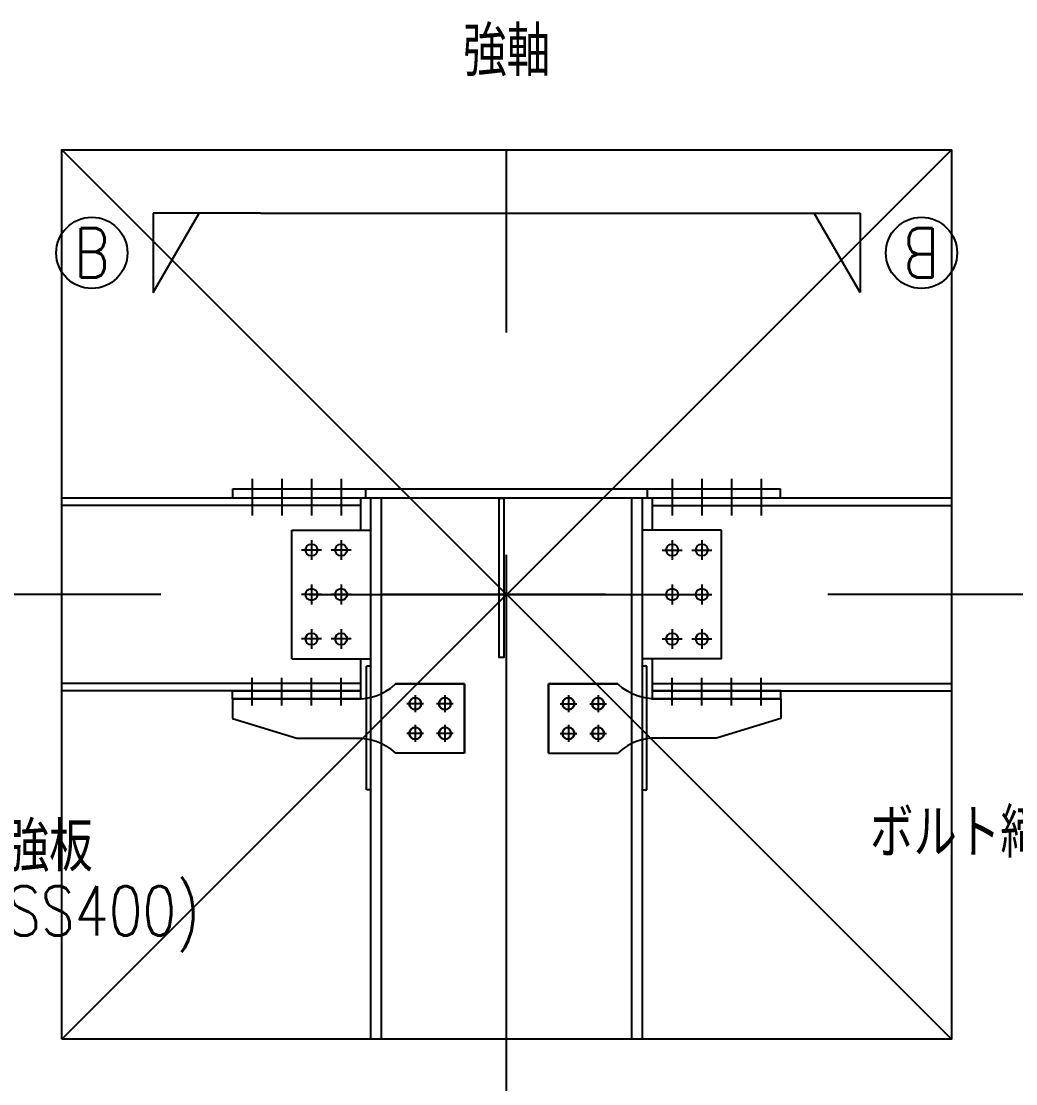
# Model space of a CAD drawing. Extents: x -668440 to 1010955, y -1678500 to 210463.
# Drawn here: x -637833 to -617706, y -788952 to -767454 of the extents above; entities that cross this region are included whole.
import ezdxf
from ezdxf.enums import TextEntityAlignment as Align

# ---------------------------------------------------------------- set-up
doc = ezdxf.new("R2010")
doc.units = 0
doc.header["$MEASUREMENT"] = 0
doc.linetypes.add('CENTER', pattern=[2, 1.25, -0.25, 0.25, -0.25])
doc.layers.get('0').update_dxf_attribs({"color": 3, "linetype": 'CONTINUOUS'})
doc.layers.get('Defpoints').update_dxf_attribs({"color": 251, "linetype": 'CONTINUOUS'})
for name, color, linetype in [('Sプレート', 1, 'CONTINUOUS'), ('Sプレート文字', 1, 'CONTINUOUS'), ('Sボルト', 2, 'CONTINUOUS'), ('S大梁', 4, 'CONTINUOUS'), ('S柱', 4, 'CONTINUOUS'), ('S金物', 6, 'CONTINUOUS'), ('注記', 3, 'CONTINUOUS'), ('通り芯', 3, 'CENTER')]:
    doc.layers.add(name, color=color, linetype=linetype)
doc.styles.add('DRACAD', font='txt', dxfattribs={"width": 0.85, "bigfont": 'extfont2'})

# ---------------------------------------------------------------- blocks, each defined once
blk = doc.blocks.new('剛接合部C1Y')
at = {"layer": 'Defpoints'}
for p, q in [((-230770.77228, -381630), (-228970.77228, -383430)), ((-228970.77228, -381630), (-230770.77228, -383430)), ((-230270.77228, -382530), (-229470.77228, -382530))]:
    blk.add_line(p, q, dxfattribs=at)
at = {"layer": 'Defpoints', "transparency": 33554661}
blk.add_line((-230368.95375, -381758.23083), (-229372.59082, -381758.23083), dxfattribs=at)
at = {"layer": 'Defpoints'}
blk.add_lwpolyline([(-230770.77228, -383430), (-230770.77228, -381630), (-228970.77228, -381630), (-228970.77228, -383430)], close=True, dxfattribs=at)
at = {"layer": 'Sプレート'}
for p, q in [((-230424.99805, -382316), (-229316.54652, -382316)), ((-230424.99805, -382335, 11.975), (-230424.99805, -382316, 11.975)), ((-230155.77228, -382335), (-230155.77228, -382316)), ((-229585.77228, -382335), (-229585.77228, -382316)), ((-229585.77228, -382335), (-229585.77228, -382316)), ((-229316.54652, -382335, 11.975), (-229316.54652, -382316, 11.975)), ((-229886.43895, -382335), (-229875.77228, -382335)), ((-230305.77228, -382400), (-230145.77228, -382400)), ((-230305.77228, -382660), (-230305.77228, -382400)), ((-229435.77228, -382400), (-229595.77228, -382400)), ((-229435.77228, -382660), (-229435.77228, -382400)), ((-230305.77228, -382660), (-230145.77228, -382660)), ((-229435.77228, -382660), (-229595.77228, -382660)), ((-230154.77228, -382925), (-230154.77228, -382675)), ((-230145.77228, -382675), (-230154.77228, -382675)), ((-229586.77228, -382675), (-229595.77228, -382675)), ((-229586.77228, -382925), (-229586.77228, -382675)), ((-230145.77228, -382925), (-230154.77228, -382925)), ((-229595.77228, -382925), (-229586.77228, -382925))]:
    blk.add_line(p, q, dxfattribs=at)
at = {"layer": 'Sプレート', "transparency": 33554661}
blk.add_lwpolyline([(-229886.43895, -382335), (-229886.43895, -382657), (-229875.77228, -382657), (-229875.77228, -382335)], dxfattribs=at)
at = {"layer": 'Sプレート'}
for centre in [(-230265.77228, -382440), (-230205.77228, -382440), (-229535.77228, -382440), (-229475.77228, -382440), (-230265.77228, -382530), (-230205.77228, -382530), (-229535.77228, -382530), (-229475.77228, -382530), (-230265.77228, -382620), (-230205.77228, -382620), (-229535.77228, -382620), (-229475.77228, -382620)]:
    blk.add_circle(centre, 12, dxfattribs=at)
at = {"layer": 'Sボルト'}
for p, q in [((-230385.77228, -382296), (-230385.77228, -382370)), ((-230325.77228, -382296), (-230325.77228, -382370)), ((-230265.77228, -382296), (-230265.77228, -382370)), ((-230205.77228, -382296), (-230205.77228, -382370)), ((-229535.77228, -382296), (-229535.77228, -382370)), ((-229475.77228, -382296), (-229475.77228, -382370)), ((-229415.77228, -382296), (-229415.77228, -382370)), ((-229355.77228, -382296), (-229355.77228, -382370)), ((-230265.77228, -382420, -20), (-230265.77228, -382460, -20)), ((-230205.77228, -382420, -20), (-230205.77228, -382460, -20)), ((-229535.77228, -382420, -20), (-229535.77228, -382460, -20)), ((-229475.77228, -382420, -20), (-229475.77228, -382460, -20)), ((-230245.77228, -382440, -20), (-230285.77228, -382440, -20)), ((-230265.77228, -382440, 20), (-230265.77228, -382440, -60)), ((-230185.77228, -382440, -20), (-230225.77228, -382440, -20)), ((-230205.77228, -382440, 20), (-230205.77228, -382440, -60)), ((-229555.77228, -382440, -20), (-229515.77228, -382440, -20)), ((-229535.77228, -382440, 20), (-229535.77228, -382440, -60)), ((-229495.77228, -382440, -20), (-229455.77228, -382440, -20)), ((-229475.77228, -382440, 20), (-229475.77228, -382440, -60)), ((-230245.77228, -382530, -20), (-230285.77228, -382530, -20)), ((-230265.77228, -382510, -20), (-230265.77228, -382550, -20)), ((-230265.77228, -382530, 20), (-230265.77228, -382530, -60)), ((-230185.77228, -382530, -20), (-230225.77228, -382530, -20)), ((-230205.77228, -382510, -20), (-230205.77228, -382550, -20)), ((-230205.77228, -382530, 20), (-230205.77228, -382530, -60)), ((-229555.77228, -382530, -20), (-229515.77228, -382530, -20)), ((-229535.77228, -382510, -20), (-229535.77228, -382550, -20)), ((-229535.77228, -382530, 20), (-229535.77228, -382530, -60)), ((-229495.77228, -382530, -20), (-229455.77228, -382530, -20)), ((-229475.77228, -382510, -20), (-229475.77228, -382550, -20)), ((-229475.77228, -382530, 20), (-229475.77228, -382530, -60)), ((-230265.77228, -382600, -20), (-230265.77228, -382640, -20)), ((-230205.77228, -382600, -20), (-230205.77228, -382640, -20)), ((-229535.77228, -382600, -20), (-229535.77228, -382640, -20)), ((-229475.77228, -382600, -20), (-229475.77228, -382640, -20)), ((-230245.77228, -382620, -20), (-230285.77228, -382620, -20)), ((-230265.77228, -382620, 20), (-230265.77228, -382620, -60)), ((-230185.77228, -382620, -20), (-230225.77228, -382620, -20)), ((-230205.77228, -382620, 20), (-230205.77228, -382620, -60)), ((-229555.77228, -382620, -20), (-229515.77228, -382620, -20)), ((-229535.77228, -382620, 20), (-229535.77228, -382620, -60)), ((-229495.77228, -382620, -20), (-229455.77228, -382620, -20)), ((-229475.77228, -382620, 20), (-229475.77228, -382620, -60)), ((-230385.77228, -382754.46365), (-230385.77228, -382698.46365)), ((-230325.77228, -382754.46365), (-230325.77228, -382698.46365)), ((-230265.77228, -382754.46365), (-230265.77228, -382698.46365)), ((-230205.77228, -382754.46365), (-230205.77228, -382698.46365)), ((-229535.77228, -382754.46365), (-229535.77228, -382698.46365)), ((-229475.77228, -382754.46365), (-229475.77228, -382698.46365)), ((-229415.77228, -382754.46365), (-229415.77228, -382698.46365)), ((-229355.77228, -382754.46365), (-229355.77228, -382698.46365))]:
    blk.add_line(p, q, dxfattribs=at)
at = {"layer": 'S大梁'}
for p, q in [((-228970.77228, -382335), (-230770.77228, -382335)), ((-230165.77228, -382400), (-230165.77228, -382335)), ((-229575.77228, -382400), (-229575.77228, -382335)), ((-230165.77228, -382350), (-230770.77228, -382350)), ((-229575.77228, -382350), (-228970.77228, -382350)), ((-230165.77228, -382725), (-230165.77228, -382660)), ((-229575.77228, -382725), (-229575.77228, -382660)), ((-230165.77228, -382710), (-230770.77228, -382710)), ((-229575.77228, -382710), (-228970.77228, -382710)), ((-230165.77228, -382725), (-230770.77228, -382725)), ((-229575.77228, -382725), (-228970.77228, -382725))]:
    blk.add_line(p, q, dxfattribs=at)
at = {"layer": 'S柱'}
for p, q in [((-230145.77228, -383430), (-230145.77228, -382335)), ((-230123.77228, -383430), (-230123.77228, -382335)), ((-229617.77228, -383430), (-229617.77228, -382335)), ((-229595.77228, -383430), (-229595.77228, -382335))]:
    blk.add_line(p, q, dxfattribs=at)
at = {"layer": 'S金物'}
for p, q in [((-230115.2561, -382725.77286), (-230105.51419, -382719.24015)), ((-230095.77228, -382711), (-230105.51419, -382719.24015)), ((-230095.77228, -382711), (-229955.77228, -382711)), ((-229955.77228, -382711), (-230095.77228, -382711)), ((-229955.77228, -382711), (-229955.77228, -382851)), ((-229955.77228, -382851), (-229955.77228, -382711)), ((-229645.77228, -382711), (-229785.77228, -382711)), ((-229785.77228, -382711), (-229785.77228, -382851)), ((-229785.77228, -382851), (-229785.77228, -382711)), ((-229785.77228, -382711), (-229645.77228, -382711)), ((-229645.77228, -382711), (-229636.03038, -382719.24015)), ((-229626.28847, -382725.77286), (-229636.03038, -382719.24015)), ((-230425.77228, -382741), (-230425.77228, -382725)), ((-230425.77228, -382725), (-230165.77228, -382725)), ((-230163.77228, -382741), (-230425.77228, -382741)), ((-230425.77228, -382741), (-230425.77228, -382781)), ((-230425.77228, -382741), (-230165.77228, -382741)), ((-230165.77228, -382741), (-230165.77228, -382725)), ((-230163.77228, -382741), (-230154.22372, -382739.90111)), ((-230154.22372, -382739.90111), (-230144.48181, -382737.89068)), ((-230144.48181, -382737.89068), (-230134.73991, -382734.93002)), ((-230134.73991, -382734.93002), (-230124.998, -382730.93447)), ((-230124.998, -382730.93447), (-230115.2561, -382725.77286)), ((-230055.77228, -382734), (-230055.77228, -382768)), ((-229995.77228, -382734), (-229995.77228, -382768)), ((-229745.77228, -382734), (-229745.77228, -382768)), ((-229685.77228, -382734), (-229685.77228, -382768)), ((-229616.54657, -382730.93447), (-229626.28847, -382725.77286)), ((-229606.80466, -382734.93002), (-229616.54657, -382730.93447)), ((-229597.06276, -382737.89068), (-229606.80466, -382734.93002)), ((-229587.32085, -382739.90111), (-229597.06276, -382737.89068)), ((-229577.77228, -382741), (-229587.32085, -382739.90111)), ((-229577.77228, -382741), (-229315.77228, -382741)), ((-229575.77228, -382741), (-229575.77228, -382725)), ((-229315.77228, -382725), (-229575.77228, -382725)), ((-229315.77228, -382741), (-229575.77228, -382741)), ((-229315.77228, -382741), (-229315.77228, -382725)), ((-229315.77228, -382741), (-229315.77228, -382781)), ((-230038.77228, -382751), (-230072.77228, -382751)), ((-229978.77228, -382751), (-230012.77228, -382751)), ((-229762.77228, -382751), (-229728.77228, -382751)), ((-229702.77228, -382751), (-229668.77228, -382751)), ((-230425.77228, -382781), (-230295.77228, -382821)), ((-229315.77228, -382781), (-229445.77228, -382821)), ((-230055.77228, -382794), (-230055.77228, -382828)), ((-229995.77228, -382794), (-229995.77228, -382828)), ((-229745.77228, -382794), (-229745.77228, -382828)), ((-229685.77228, -382794), (-229685.77228, -382828)), ((-230295.77228, -382821), (-230163.77228, -382821)), ((-230163.77228, -382821), (-230154.22372, -382822.09889)), ((-230154.22372, -382822.09889), (-230144.48181, -382824.10932)), ((-230144.48181, -382824.10932), (-230134.73991, -382827.06998)), ((-230134.73991, -382827.06998), (-230124.998, -382831.06553)), ((-230124.998, -382831.06553), (-230115.2561, -382836.22714)), ((-230038.77228, -382811), (-230072.77228, -382811)), ((-229978.77228, -382811), (-230012.77228, -382811)), ((-229762.77228, -382811), (-229728.77228, -382811)), ((-229702.77228, -382811), (-229668.77228, -382811)), ((-229616.54657, -382831.06553), (-229626.28847, -382836.22714)), ((-229606.80466, -382827.06998), (-229616.54657, -382831.06553)), ((-229597.06276, -382824.10932), (-229606.80466, -382827.06998)), ((-229587.32085, -382822.09889), (-229597.06276, -382824.10932)), ((-229577.77228, -382821), (-229587.32085, -382822.09889)), ((-229445.77228, -382821), (-229577.77228, -382821)), ((-230115.2561, -382836.22714), (-230105.51419, -382842.75985)), ((-230105.51419, -382842.75985), (-230095.77228, -382851)), ((-229955.77228, -382851), (-230095.77228, -382851)), ((-229955.77228, -382851), (-230095.77228, -382851)), ((-229785.77228, -382851), (-229645.77228, -382851)), ((-229785.77228, -382851), (-229645.77228, -382851)), ((-229636.03038, -382842.75985), (-229645.77228, -382851)), ((-229626.28847, -382836.22714), (-229636.03038, -382842.75985))]:
    blk.add_line(p, q, dxfattribs=at)
for centre in [(-230055.77228, -382751), (-229995.77228, -382751), (-229745.77228, -382751), (-229685.77228, -382751), (-230055.77228, -382811), (-229995.77228, -382811), (-229745.77228, -382811), (-229685.77228, -382811)]:
    blk.add_circle(centre, 12, dxfattribs=at)
at = {"layer": 'S金物', "extrusion": (-8.85403e-29, 6.12323e-17, -1)}
for centre in [(230055.77228, -382751), (230055.77228, -382751), (229995.77228, -382751), (229995.77228, -382751), (230055.77228, -382811), (230055.77228, -382811), (229995.77228, -382811), (229995.77228, -382811)]:
    blk.add_circle(centre, 12, dxfattribs=at)
at = {"layer": 'S金物', "extrusion": (8.85403e-29, 6.12323e-17, -1)}
for centre in [(229745.77228, -382751), (229745.77228, -382751), (229685.77228, -382751), (229685.77228, -382751), (229745.77228, -382811), (229745.77228, -382811), (229685.77228, -382811), (229685.77228, -382811)]:
    blk.add_circle(centre, 12, dxfattribs=at)
at = {"layer": '注記'}
for p, q in [((-230368.95375, -381758.23083), (-230586.0889, -381758.23083)), ((-230586.0889, -381758.23083), (-230586.0889, -381919.3006)), ((-230586.0889, -381919.3006), (-230493.09522, -381758.23083)), ((-229372.59082, -381758.23083), (-229155.45567, -381758.23083)), ((-229155.45567, -381919.3006), (-229248.44935, -381758.23083)), ((-229155.45567, -381758.23083), (-229155.45567, -381919.3006))]:
    blk.add_line(p, q, dxfattribs=at)
at = {"layer": '注記', "ltscale": 10}
for centre in [(-230710.32968, -381838.76571), (-229031.21489, -381838.76571)]:
    blk.add_circle(centre, 72, dxfattribs=at)
at = {"layer": '通り芯', "linetype": 'CENTER', "ltscale": 1800}
for p, q in [((-229870.77228, -384700), (-229870.77228, -381630)), ((-226970.77228, -382530), (-232770.77228, -382530))]:
    blk.add_line(p, q, dxfattribs=at)
at = {"layer": 'Sプレート文字', "style": 'DRACAD', "width": 0.8}
for s, p in [('柱ウェブ補強板', (-231324.58893, -383040.37744)), ('(PL-9, SS400)', (-231323.66675, -383170.30073))]:
    blk.add_text(s, height=100, dxfattribs=at).set_placement(p, align=Align.MIDDLE_LEFT)
at = {"layer": '注記', "style": 'DRACAD', "width": 0.8}
blk.add_text('強軸', height=100, dxfattribs=at).set_placement((-229870.77228, -381510.92727), align=Align.BOTTOM_CENTER)
at = {"layer": '注記', "ltscale": 10, "style": 'DRACAD', "width": 0.8}
blk.add_text('B', height=100, dxfattribs=at).set_placement((-230710.32968, -381838.76571), align=Align.MIDDLE)
blk.add_text('B', height=100, rotation=180, dxfattribs=at).set_placement((-229031.21489, -381838.76571), align=Align.MIDDLE)
at = {"layer": '注記', "color": 3, "style": 'DRACAD', "width": 0.8}
blk.add_text('ボルト締結用切欠', height=100, dxfattribs=at).set_placement((-229135.49147, -383012.32853), align=Align.MIDDLE_LEFT)

msp = doc.modelspace()

# ---------------------------------------------------------------- block references
at = {"xscale": 10, "yscale": 10, "zscale": 10}
msp.add_blockref('剛接合部C1Y', (1670698.6842, 3046247.35843, 5600), dxfattribs=at)

doc.saveas('drawing.dxf')
